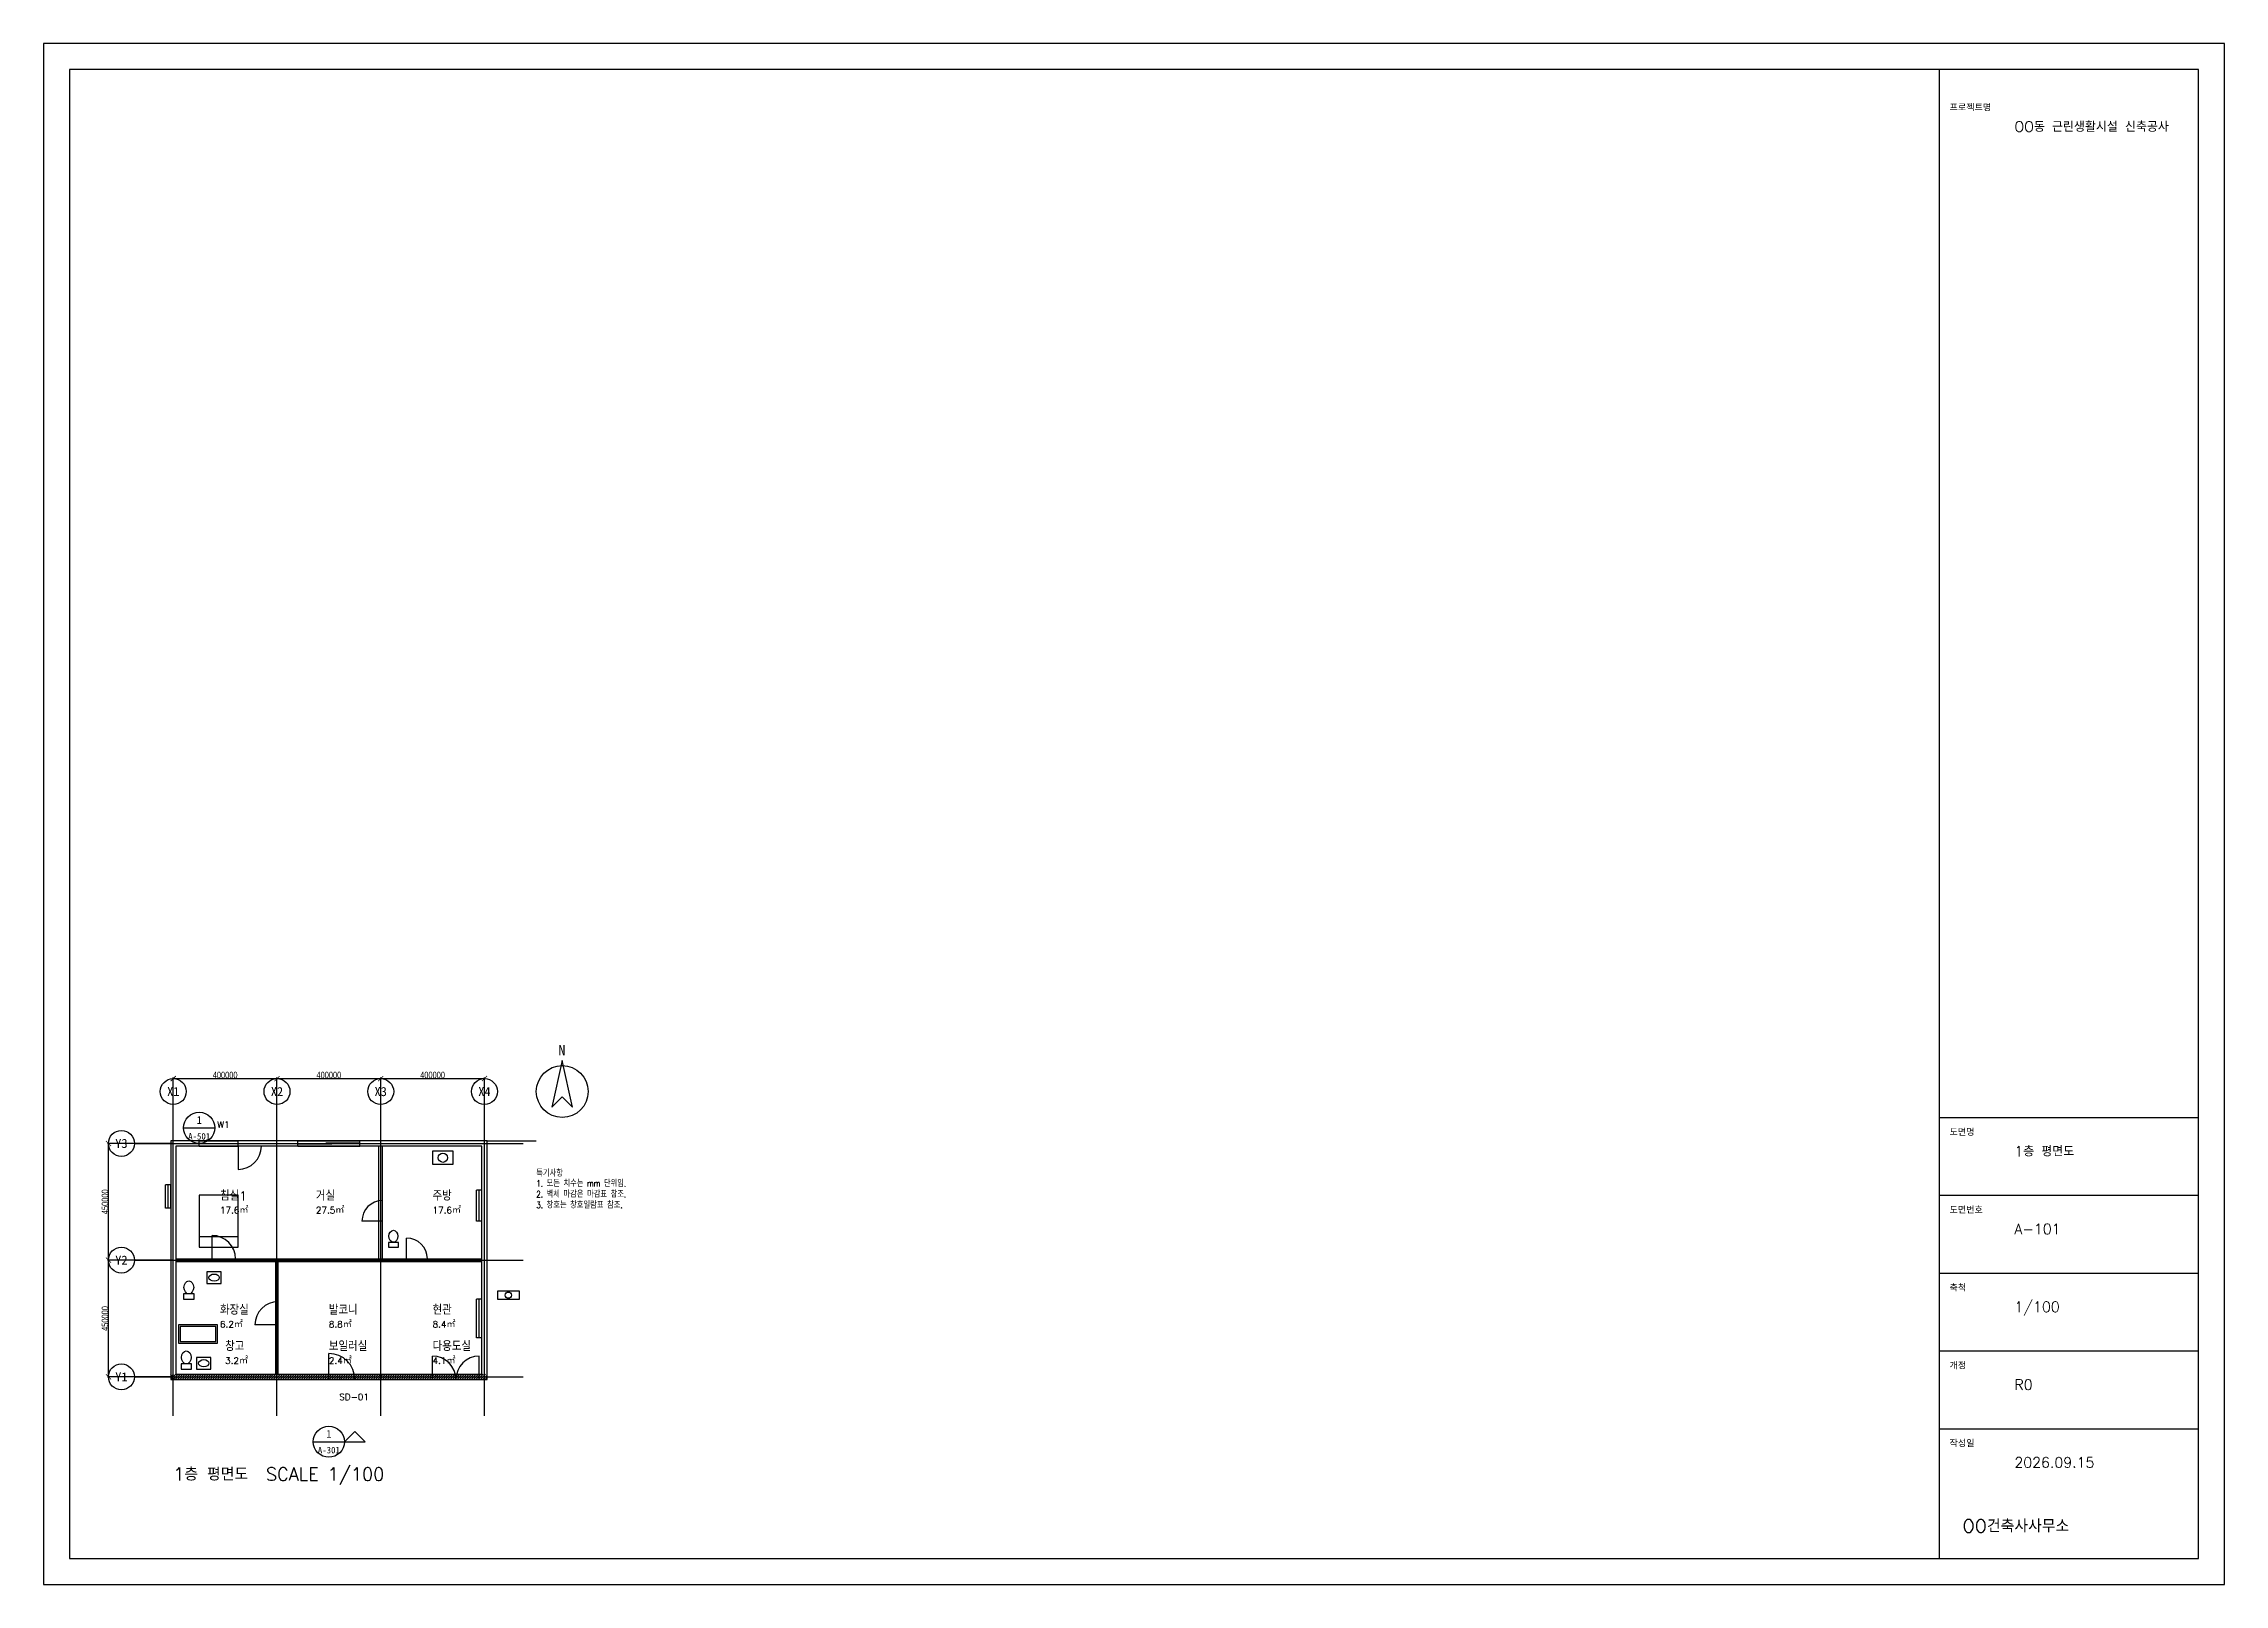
# Model space of a CAD drawing. Header units: millimetres. Extents: x -5000 to 79100, y -8000 to 51400.
import ezdxf
from ezdxf.enums import TextEntityAlignment as Align

# ---------------------------------------------------------------- set-up
doc = ezdxf.new("R2010")
doc.units = ezdxf.units.MM
doc.linetypes.add('CENTER', pattern=[5.08, 3.175, -0.635, 0.635, -0.635])
for name, color, linetype in [('A-ANNO-NOTE', 7, 'Continuous'), ('A-ANNO-SYMB', 7, 'Continuous'), ('A-ANNO-TAG', 7, 'Continuous'), ('A-AREA-IDEN', 7, 'Continuous'), ('A-DIMS', 7, 'Continuous'), ('A-DOOR', 3, 'Continuous'), ('A-DOOR-FIRE', 1, 'Continuous'), ('A-EQPM', 6, 'Continuous'), ('A-FURN', 6, 'Continuous'), ('A-GLAZ', 4, 'Continuous'), ('A-GRID', 1, 'CENTER'), ('A-GRID-IDEN', 1, 'Continuous'), ('A-PLMB', 6, 'Continuous'), ('A-WALL', 2, 'Continuous'), ('A-WALL-PATT', 252, 'Continuous'), ('A-WIND', 4, 'Continuous'), ('WALL-CON', 8, 'Continuous'), ('X-BASE$0$A-WALL', 2, 'Continuous'), ('도곽', 7, 'Continuous'), ('문', 3, 'Continuous'), ('벽체', 2, 'Continuous'), ('위생기구', 6, 'Continuous'), ('창호', 4, 'Continuous')]:
    doc.layers.add(name, color=color, linetype=linetype)
doc.styles.add('KOR', font='romans.shx', dxfattribs={"width": 0.8, "bigfont": 'whgtxt.shx'})
doc.styles.add('OpenSansCondensed-Light', font='OpenSansCondensed-Light.ttf')
doc.dimstyles.new('EZDXF', dxfattribs={"dimtxt": 0.25, "dimasz": 0.175, "dimexe": 0.375, "dimexo": 0.125, "dimgap": 0.1, "dimtad": 1, "dimlfac": 100, "dimzin": 12, "dimdsep": 46, "dimtxsty": 'OpenSansCondensed-Light', "dimblk": 'ARCHTICK', "dimcen": 2.5, "dimazin": 3, "dimtfac": 0.5, "dimtmove": 2, "dimatfit": 3})

# ---------------------------------------------------------------- blocks, each defined once
blk = doc.blocks.new('GRID_BUBBLE')
blk.add_circle((0, 0), 5)
blk = doc.blocks.new('D1')
blk.add_line((0, 0), (0, 900))
at = {"linetype": 'BYBLOCK'}
blk.add_line((0, 0), (900, 0), dxfattribs=at)
blk.add_arc((0, 0), 900, 0, 90)
at = {"flags": 1}
for tag, p in [('W', (0, -450)), ('규격', (0, -300)), ('DOOR_NO', (0, -150)), ('H', (0, -600))]:
    blk.add_attdef(tag, p, '', height=100, dxfattribs=at)
blk = doc.blocks.new('문-편개')
blk.add_line((0, 0), (0, 800))
at = {"linetype": 'BYBLOCK'}
blk.add_line((0, 0), (800, 0), dxfattribs=at)
blk.add_arc((0, 0), 800, 0, 90)
at = {"flags": 1}
for tag, p in [('W', (0, -450)), ('규격', (0, -300)), ('DOOR_NO', (0, -150)), ('H', (0, -600))]:
    blk.add_attdef(tag, p, '', height=100, dxfattribs=at)
blk = doc.blocks.new('DOOR_900')
blk.add_line((0, 0), (0, 900))
at = {"linetype": 'BYBLOCK'}
blk.add_line((0, 0), (900, 0), dxfattribs=at)
blk.add_arc((0, 0), 900, 0, 90)
at = {"flags": 1}
for tag, p in [('W', (0, -450)), ('규격', (0, -300)), ('DOOR_NO', (0, -150)), ('H', (0, -600))]:
    blk.add_attdef(tag, p, '', height=100, dxfattribs=at)
blk = doc.blocks.new('SD-01')
blk.add_line((0, 0), (0, 1000))
at = {"linetype": 'BYBLOCK'}
blk.add_line((0, 0), (1000, 0), dxfattribs=at)
blk.add_arc((0, 0), 1000, 0, 90)
at = {"flags": 1}
for tag, p in [('W', (0, -450)), ('규격', (0, -300)), ('DOOR_NO', (0, -150)), ('H', (0, -600))]:
    blk.add_attdef(tag, p, '', height=100, dxfattribs=at)
blk = doc.blocks.new('AD')
for p, q in [((0, 0), (0, 900)), ((1800, 0), (1800, 900))]:
    blk.add_line(p, q)
at = {"linetype": 'BYBLOCK'}
blk.add_line((0, 0), (1800, 0), dxfattribs=at)
for centre, start, end in [((0, 0), 0, 90), ((1800, 0), 90, 180)]:
    blk.add_arc(centre, 900, start, end)
at = {"flags": 1}
for tag, p in [('W', (0, -450)), ('규격', (0, -300)), ('DOOR_NO', (0, -150)), ('H', (0, -600))]:
    blk.add_attdef(tag, p, '', height=100, dxfattribs=at)
blk = doc.blocks.new('*U12')
blk.add_line((0, 0), (0, 800))
at = {"linetype": 'BYBLOCK'}
blk.add_line((0, 0), (800, 0), dxfattribs=at)
blk.add_arc((0, 0), 800, 0, 90)
at = {"flags": 1}
for tag, p in [('규격', (0, -300)), ('DOOR_NO', (0, -150))]:
    blk.add_attdef(tag, p, '', height=100, dxfattribs=at)
blk = doc.blocks.new('W1')
for p, q in [((0, 200), (1500, 200)), ((0, 0), (0, 200)), ((0, 100), (1500, 100)), ((0, 0), (1500, 0)), ((1500, 0), (1500, 200))]:
    blk.add_line(p, q)
at = {"flags": 1}
for tag, p in [('WIN_NO', (0, -150)), ('W', (0, -450)), ('규격', (0, -300)), ('H', (0, -600))]:
    blk.add_attdef(tag, p, '', height=100, dxfattribs=at)
blk = doc.blocks.new('창-미서기')
for p, q in [((0, 200), (2400, 200)), ((0, 0), (0, 200)), ((0, 80), (1320, 80)), ((0, 0), (2400, 0)), ((1080, 120), (2400, 120)), ((2400, 0), (2400, 200))]:
    blk.add_line(p, q)
at = {"flags": 1}
for tag, p in [('WIN_NO', (0, -150)), ('W', (0, -450)), ('규격', (0, -300)), ('H', (0, -600))]:
    blk.add_attdef(tag, p, '', height=100, dxfattribs=at)
blk = doc.blocks.new('WIN_1500')
for p, q in [((0, 200), (1500, 200)), ((0, 0), (0, 200)), ((0, 100), (1500, 100)), ((0, 0), (1500, 0)), ((1500, 0), (1500, 200))]:
    blk.add_line(p, q)
at = {"flags": 1}
for tag, p in [('WIN_NO', (0, -150)), ('W', (0, -450)), ('규격', (0, -300)), ('H', (0, -600))]:
    blk.add_attdef(tag, p, '', height=100, dxfattribs=at)
blk = doc.blocks.new('AW-02')
for p, q in [((0, 200), (1200, 200)), ((0, 0), (0, 200)), ((0, 100), (1200, 100)), ((0, 0), (1200, 0)), ((1200, 0), (1200, 200))]:
    blk.add_line(p, q)
at = {"flags": 1}
for tag, p in [('WIN_NO', (0, -150)), ('W', (0, -450)), ('규격', (0, -300)), ('H', (0, -600))]:
    blk.add_attdef(tag, p, '', height=100, dxfattribs=at)
blk = doc.blocks.new('PW')
for p, q in [((0, 200), (900, 200)), ((0, 0), (0, 200)), ((0, 100), (900, 100)), ((0, 0), (900, 0)), ((900, 0), (900, 200))]:
    blk.add_line(p, q)
at = {"flags": 1}
for tag, p in [('WIN_NO', (0, -150)), ('W', (0, -450)), ('규격', (0, -300)), ('H', (0, -600))]:
    blk.add_attdef(tag, p, '', height=100, dxfattribs=at)
blk = doc.blocks.new('변기')
blk.add_lwpolyline([(0, 0), (400, 0), (400, 200), (0, 200)], close=True)
blk.add_ellipse((200, 450), major_axis=(0, 250), ratio=0.75)
blk = doc.blocks.new('세면대')
blk.add_lwpolyline([(0, 0), (550, 0), (550, 450), (0, 450)], close=True)
blk.add_ellipse((275, 225), major_axis=(200, 0), ratio=0.7)
blk = doc.blocks.new('욕조')
for points in [[(0, 0), (1500, 0), (1500, 700), (0, 700)], [(60, 60), (1440, 60), (1440, 640), (60, 640)]]:
    blk.add_lwpolyline(points, close=True)
blk = doc.blocks.new('UNIT_화장실')
for name, p in [('욕조', (0, 1100)), ('변기', (100, 100)), ('세면대', (700, 100))]:
    blk.add_blockref(name, p)
blk = doc.blocks.new('TOILET')
blk.add_lwpolyline([(0, 0), (380, 0), (380, 180), (0, 180)], close=True)
blk.add_ellipse((190, 420), major_axis=(0, 230), ratio=0.75)
blk = doc.blocks.new('SINK')
blk.add_lwpolyline([(0, 0), (800, 0), (800, 500), (0, 500)], close=True)
blk.add_circle((400, 250), 180)
blk = doc.blocks.new('BED_Q')
for points in [[(0, 0), (1500, 0), (1500, 2000), (0, 2000)], [(0, 0), (1500, 0), (1500, 400), (0, 400)]]:
    blk.add_lwpolyline(points, close=True)
blk = doc.blocks.new('실외기')
blk.add_lwpolyline([(0, 0), (850, 0), (850, 300), (0, 300)], close=True)
blk.add_circle((425, 150), 120)
blk = doc.blocks.new('_ARCHTICK')
at = {"color": 0, "linetype": 'BYBLOCK', "const_width": 0.15}
blk.add_lwpolyline([(-0.5, -0.5), (0.5, 0.5)], dxfattribs=at)
blk = doc.blocks.new('SEC_MARK')
blk.add_line((-6, 0), (6, 0))
blk.add_lwpolyline([(6, 0), (14, 0), (10, 4)], close=True)
blk.add_circle((0, 0), 6)
blk = doc.blocks.new('DETAIL_MARK')
blk.add_line((-6, 0), (6, 0))
blk.add_circle((0, 0), 6)
blk = doc.blocks.new('방위표')
blk.add_lwpolyline([(0, 12), (-4, -6), (0, -2), (4, -6)], close=True)
blk.add_circle((0, 0), 10)
blk.add_text('N', height=4).set_placement((-1.5, 14))
blk = doc.blocks.new('TITLE_A1')
for p, q in [((731, 180), (831, 180)), ((731, 150), (831, 150)), ((731, 120), (831, 120)), ((731, 90), (831, 90)), ((731, 60), (831, 60))]:
    blk.add_line(p, q)
for points in [[(0, 0), (841, 0), (841, 594), (0, 594)], [(10, 10), (831, 10), (831, 584), (10, 584)], [(731, 10), (831, 10), (831, 584), (731, 584)]]:
    blk.add_lwpolyline(points, close=True)
at = {"style": 'KOR'}
for s, height, p in [('프로젝트명', 2.5, (735, 568)), ('도면명', 2.5, (735, 173)), ('도면번호', 2.5, (735, 143)), ('축척', 2.5, (735, 113)), ('개정', 2.5, (735, 83)), ('작성일', 2.5, (735, 53)), ('OO건축사사무소', 5, (740, 20))]:
    blk.add_text(s, height=height, dxfattribs=at).set_placement(p)
for tag, p in [('프로젝트명', (760, 560)), ('도면명', (760, 165)), ('도면번호', (760, 135)), ('축척', (760, 105)), ('개정', (760, 75)), ('작성일', (760, 45))]:
    blk.add_attdef(tag, p, '', height=4, dxfattribs=at)

msp = doc.modelspace()

# ---------------------------------------------------------------- hatches: boundary and pattern name
at = {"layer": 'A-WALL-PATT'}
h = msp.add_hatch(dxfattribs=at)
h.set_pattern_fill('ANSI31', scale=20)
h.paths.add_polyline_path([(-100, -100), (12100, -100), (12100, 100), (-100, 100)])

# ---------------------------------------------------------------- linework, layer by layer
at = {"layer": 'A-DOOR'}
msp.add_line((2500, 8900), (2500, 8000), dxfattribs=at)
msp.add_arc((2500, 8900), 900, 270, 360, dxfattribs=at)
at = {"layer": 'A-GRID'}
for p, q in [((0, -1500), (0, 10500)), ((4000, -1500), (4000, 10500)), ((8000, -1500), (8000, 10500)), ((12000, -1500), (12000, 10500)), ((-1500, 9000), (13500, 9000)), ((-1500, 4500), (13500, 4500)), ((-1500, 0), (13500, 0))]:
    msp.add_line(p, q, dxfattribs=at)
at = {"layer": 'A-WALL'}
for points in [[(-100, -100), (12100, -100), (12100, 9100), (-100, 9100)], [(100, 100), (11900, 100), (11900, 8900), (100, 8900)]]:
    msp.add_lwpolyline(points, close=True, dxfattribs=at)
at = {"layer": 'WALL-CON'}
for p, q in [((7925, 4500), (7925, 8900)), ((8075, 4500), (8075, 8900))]:
    msp.add_line(p, q, dxfattribs=at)
at = {"layer": 'X-BASE$0$A-WALL'}
msp.add_line((12100, 9100), (14000, 9100), dxfattribs=at)
at = {"layer": '벽체'}
for p, q in [((100, 4550), (11900, 4550)), ((100, 4450), (11900, 4450)), ((3950, 100), (3950, 4500)), ((4050, 100), (4050, 4500))]:
    msp.add_line(p, q, dxfattribs=at)
at = {"layer": '창호'}
for p, q in [((2000, 100), (3500, 100)), ((2000, 0), (3500, 0)), ((2000, -100), (3500, -100))]:
    msp.add_line(p, q, dxfattribs=at)

# ---------------------------------------------------------------- block references
at = {"rotation": 90}
for name, p in [('*U12', (8075, 6000)), ('DOOR_900', (4050, 2000)), ('WIN_1500', (11900, 1500))]:
    msp.add_blockref(name, p, dxfattribs=at)
at = {"layer": 'A-ANNO-SYMB', "xscale": 100, "yscale": 100}
msp.add_blockref('방위표', (15000, 11000), dxfattribs=at)
at = {"layer": 'A-ANNO-SYMB'}
ref = msp.add_blockref('DETAIL_MARK', (1000, 9600), dxfattribs=dict(at, xscale=100, yscale=100))
ref.add_attrib('상세번호', '1', dxfattribs={"layer": '0', "height": 300}).set_placement((1000, 9750), align=Align.CENTER)
ref.add_attrib('도면번호', 'A-501', dxfattribs={"layer": '0', "height": 250}).set_placement((1000, 9150), align=Align.CENTER)
ref = msp.add_blockref('SEC_MARK', (6000, -2500), dxfattribs=dict(at, xscale=100, yscale=100))
ref.add_attrib('SEC_NO', '1', dxfattribs={"layer": '0', "height": 300}).set_placement((6000, -2350), align=Align.CENTER)
ref.add_attrib('SHEET_NO', 'A-301', dxfattribs={"layer": '0', "height": 250}).set_placement((6000, -2950), align=Align.CENTER)
at = {"layer": 'A-DOOR'}
for name, p in [('D1', (1500, 4550)), ('SD-01', (6000, -100))]:
    msp.add_blockref(name, p, dxfattribs=at)
at = {"layer": 'A-DOOR-FIRE'}
msp.add_blockref('AD', (10000, -100), dxfattribs=at)
at = {"layer": 'A-EQPM'}
msp.add_blockref('실외기', (12500, 3000), dxfattribs=at)
at = {"layer": 'A-FURN'}
for name, p in [('SINK', (10000, 8200)), ('BED_Q', (1000, 5000)), ('UNIT_화장실', (200, 200))]:
    msp.add_blockref(name, p, dxfattribs=at)
at = {"layer": 'A-GLAZ'}
msp.add_blockref('W1', (1000, 8900), dxfattribs=at)
at = {"layer": 'A-GLAZ', "rotation": 90}
msp.add_blockref('PW', (-100, 6500), dxfattribs=at)
at = {"layer": 'A-GRID-IDEN'}
ref = msp.add_blockref('GRID_BUBBLE', (0, 11000), dxfattribs=dict(at, xscale=100, yscale=100))
ref.add_attrib('GRID_NO', 'X1', dxfattribs={"layer": '0', "height": 350}).set_placement((0, 11000), align=Align.MIDDLE_CENTER)
ref = msp.add_blockref('GRID_BUBBLE', (4000, 11000), dxfattribs=dict(at, xscale=100, yscale=100))
ref.add_attrib('GRID_NO', 'X2', dxfattribs={"layer": '0', "height": 350}).set_placement((4000, 11000), align=Align.MIDDLE_CENTER)
ref = msp.add_blockref('GRID_BUBBLE', (8000, 11000), dxfattribs=dict(at, xscale=100, yscale=100))
ref.add_attrib('GRID_NO', 'X3', dxfattribs={"layer": '0', "height": 350}).set_placement((8000, 11000), align=Align.MIDDLE_CENTER)
ref = msp.add_blockref('GRID_BUBBLE', (12000, 11000), dxfattribs=dict(at, xscale=100, yscale=100))
ref.add_attrib('GRID_NO', 'X4', dxfattribs={"layer": '0', "height": 350}).set_placement((12000, 11000), align=Align.MIDDLE_CENTER)
ref = msp.add_blockref('GRID_BUBBLE', (-2000, 9000), dxfattribs=dict(at, xscale=100, yscale=100))
ref.add_attrib('GRID_NO', 'Y3', dxfattribs={"layer": '0', "height": 350}).set_placement((-2000, 9000), align=Align.MIDDLE_CENTER)
ref = msp.add_blockref('GRID_BUBBLE', (-2000, 4500), dxfattribs=dict(at, xscale=100, yscale=100))
ref.add_attrib('GRID_NO', 'Y2', dxfattribs={"layer": '0', "height": 350}).set_placement((-2000, 4500), align=Align.MIDDLE_CENTER)
ref = msp.add_blockref('GRID_BUBBLE', (-2000, 0), dxfattribs=dict(at, xscale=100, yscale=100))
ref.add_attrib('GRID_NO', 'Y1', dxfattribs={"layer": '0', "height": 350}).set_placement((-2000, 0), align=Align.MIDDLE_CENTER)
at = {"layer": 'A-PLMB'}
msp.add_blockref('TOILET', (8300, 5000), dxfattribs=at)
at = {"layer": 'A-WIND', "rotation": 90}
msp.add_blockref('AW-02', (11900, 6000), dxfattribs=at)
at = {"layer": '도곽', "xscale": 100, "yscale": 100}
msp.add_blockref('TITLE_A1', (-5000, -8000), dxfattribs=at).add_auto_attribs({'프로젝트명': 'OO동 근린생활시설 신축공사', '도면명': '1층 평면도', '도면번호': 'A-101', '축척': '1/100', '개정': 'R0', '작성일': '2026.09.15'})
at = {"layer": '문'}
msp.add_blockref('문-편개', (9000, 4550), dxfattribs=at)
at = {"layer": '위생기구'}
for name, p in [('변기', (400, 3000)), ('세면대', (1300, 3600))]:
    msp.add_blockref(name, p, dxfattribs=at)
at = {"layer": '창호'}
msp.add_blockref('창-미서기', (4800, 8900), dxfattribs=at)

# ---------------------------------------------------------------- texts
at = {"layer": 'A-ANNO-NOTE', "style": 'KOR'}
msp.add_text('1층 평면도  SCALE 1/100', height=500, dxfattribs=at).set_placement((0, -4000))
at = {"layer": 'A-ANNO-NOTE', "insert": (14000, 8000), "char_height": 250, "width": 8000, "attachment_point": 1, "style": 'KOR'}
msp.add_mtext('{\\fGulim|b1;특기사항}\\P1. 모든 치수는 mm 단위임.\\P2. 벽체 마감은 마감표 참조.\\P3. 창호는 창호일람표 참조.', dxfattribs=at)
at = {"layer": 'A-ANNO-TAG', "style": 'KOR'}
for s, p in [('W1', (1700, 9600)), ('SD-01', (6400, -900))]:
    msp.add_text(s, height=250, dxfattribs=at).set_placement(p)
at = {"layer": 'A-AREA-IDEN', "style": 'KOR'}
for s, height, p in [('침실1', 350, (1800, 6800)), ('거실', 350, (5500, 6800)), ('주방', 350, (10000, 6800)), ('17.6㎡', 250, (1800, 6300)), ('27.5㎡', 250, (5500, 6300)), ('17.6㎡', 250, (10000, 6300)), ('화장실', 350, (1800, 2400)), ('발코니', 350, (6000, 2400)), ('현관', 350, (10000, 2400)), ('6.2㎡', 250, (1800, 1900)), ('8.8㎡', 250, (6000, 1900)), ('8.4㎡', 250, (10000, 1900)), ('창고', 350, (2000, 1000)), ('보일러실', 350, (6000, 1000)), ('다용도실', 350, (10000, 1000)), ('3.2㎡', 250, (2000, 500)), ('2.4㎡', 250, (6000, 500)), ('4.1㎡', 250, (10000, 500))]:
    msp.add_text(s, height=height, dxfattribs=at).set_placement(p)

# ---------------------------------------------------------------- dimensions: what is measured, and where the dimension line sits
at = {"layer": 'A-DIMS'}
for base, p1, p2 in [((0, 11500), (0, 9000), (4000, 9000)), ((4000, 11500), (4000, 9000), (8000, 9000)), ((8000, 11500), (8000, 9000), (12000, 9000))]:
    msp.add_linear_dim(base=base, p1=p1, p2=p2, dimstyle='EZDXF', override={"dimscale": 100, "dimtxt": 2.5, "dimasz": 2, "dimblk": 'ARCHTICK'}, dxfattribs=at).render()
for base, p1, p2 in [((-2500, 4500), (0, 4500), (0, 9000)), ((-2500, 0), (0, 0), (0, 4500))]:
    msp.add_linear_dim(base=base, p1=p1, p2=p2, angle=90, dimstyle='EZDXF', override={"dimscale": 100, "dimtxt": 2.5, "dimasz": 2, "dimblk": 'ARCHTICK'}, dxfattribs=at).render()

doc.saveas('drawing.dxf')
